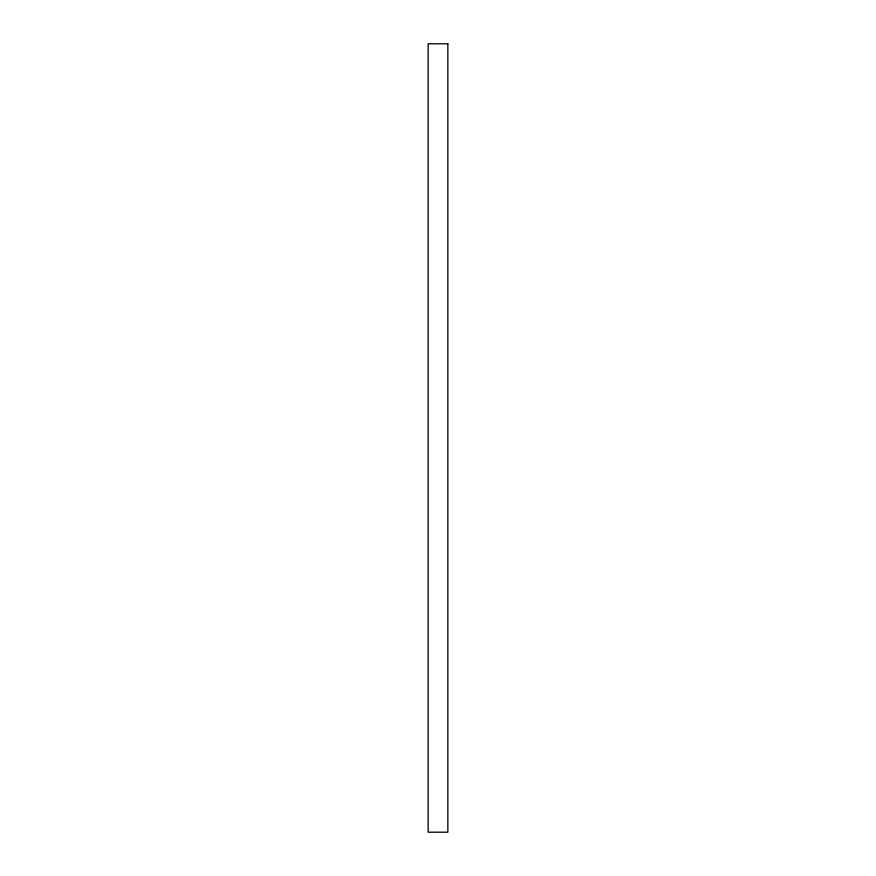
<?xml version="1.0" encoding="UTF-8"?>
<svg xmlns="http://www.w3.org/2000/svg" width="876" height="876" viewBox="0 0 876 876"><rect width="100%" height="100%" fill="white"/><g stroke="black" fill="none" stroke-linecap="round" stroke-linejoin="round"><path stroke-width="1.31" d="M447.855 43.8L428.145 43.8L428.145 832.2L447.855 832.2L447.855 43.8"/></g></svg>
